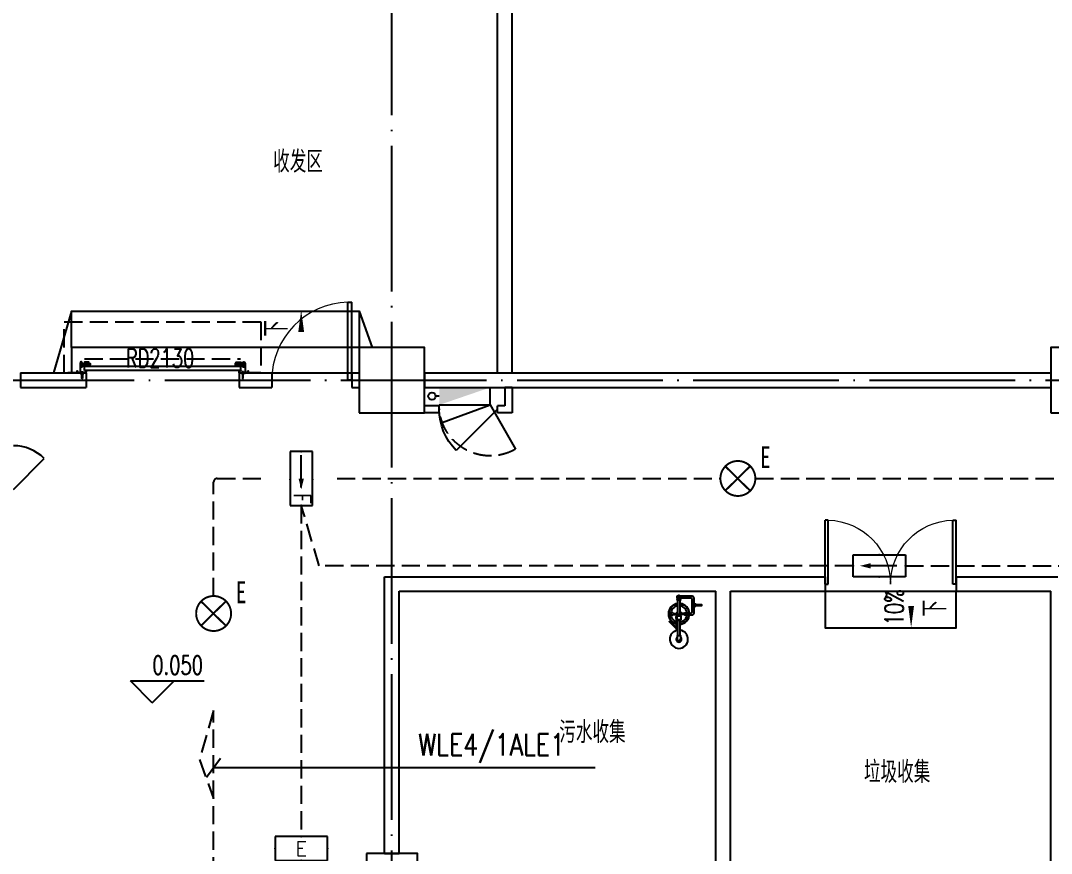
# Model space of a CAD drawing. Extents: x -621157 to 1764546, y -106808 to 741893.
# Drawn here: x 6281 to 20441, y 3500 to 14939 of the extents above; entities that cross this region are included whole.
import ezdxf
from ezdxf.enums import TextEntityAlignment as Align

# ---------------------------------------------------------------- set-up
doc = ezdxf.new("R2010")
doc.units = 0
doc.header["$LTSCALE"] = 1000
doc.header["$MEASUREMENT"] = 0
for name, pattern in [('DASH', [0.35, 0.25, -0.1]), ('XREF-A-101-平面图_t3$0$DASH', [0.35, 0.25, -0.1]), ('XREF-A-101-平面图_t3$0$DOTE', [2.42, 2, -0.2, 0.02, -0.2])]:
    doc.linetypes.add(name, pattern=pattern)
for name, color, linetype in [('0-底图', 7, 'Continuous'), ('EQUIP-照明', 3, 'Continuous'), ('SIG_TEXT', 2, 'Continuous'), ('TEL_TEXT', 7, 'Continuous'), ('WIRE-应急', 4, 'DASH'), ('WIRE-照明', 4, 'Continuous'), ('XREF-A-101-平面图_t3$0$1212121', 8, 'Continuous'), ('XREF-A-101-平面图_t3$0$A-COLUMN', 8, 'Continuous'), ('XREF-A-101-平面图_t3$0$A-DIM_ELEV', 8, 'Continuous'), ('XREF-A-101-平面图_t3$0$A-DOTE', 8, 'Continuous'), ('XREF-A-101-平面图_t3$0$A-GROUND', 8, 'Continuous'), ('XREF-A-101-平面图_t3$0$A-LEAD-AROW', 8, 'Continuous'), ('XREF-A-101-平面图_t3$0$A-ROOM-CH', 8, 'Continuous'), ('XREF-A-101-平面图_t3$0$A-WALL', 8, 'Continuous'), ('XREF-A-101-平面图_t3$0$A-WINDOW', 8, 'Continuous'), ('XREF-A-101-平面图_t3$0$I-WALL-GYPSUM', 8, 'Continuous'), ('XREF-A-101-平面图_t3$0$P-EQUIPMENT', 8, 'Continuous'), ('XREF-A-101-平面图_t3$0$win-kq', 8, 'Continuous'), ('XREF-A-101-平面图_t3$0$WINDOW_TEXT', 8, 'Continuous'), ('XREF-A-101-平面图_t3$0$家具-实验室家具', 8, 'Continuous'), ('XREF-A-101-平面图_t3$0$水-尺寸', 8, 'Continuous'), ('设备-照明', 3, 'Continuous')]:
    doc.layers.add(name, color=color, linetype=linetype)
doc.styles.add('_TEL_DIM', font='SIMPLEX', dxfattribs={"width": 0.8, "height": 3.5, "bigfont": 'HZTXT'})
doc.styles.add('DIM_FONT', font='ROMANS', dxfattribs={"width": 0.8, "bigfont": 'HZDXC'})
doc.styles.get("Standard").update_dxf_attribs({"font": 'romans.shx', "bigfont": 'HZDXC.SHX'})
doc.styles.add('STYLE1', font='simhei.ttf')
doc.styles.add('XREF-A-101-平面图_t3$0$-HZDXCROMANS', font='ROMANS.shx', dxfattribs={"bigfont": 'HZDXC.shx'})
doc.styles.add('XREF-A-101-平面图_t3$0$A-STANDARD', font='SIMPLEX', dxfattribs={"bigfont": 'GBCBIG'})
doc.styles.add('XREF-A-101-平面图_t3$0$A-WIN-LABEL', font='SIMPLEX', dxfattribs={"bigfont": 'GBCBIG'})
doc.dimstyles.get("Standard").update_dxf_attribs({"dimscale": 100, "dimtxt": 3.5, "dimasz": 1, "dimexe": 2.5, "dimexo": 3, "dimgap": 1.5, "dimtad": 1, "dimdec": 0, "dimzin": 0, "dimdsep": 46, "dimtxsty": 'Standard', "dimblk": 'ARCHTICK', "dimcen": 0.09, "dimadec": 0, "dimazin": 0, "dimtfac": 1, "dimtdec": 0, "dimtix": 1, "dimtmove": 2, "dimatfit": 3, "dimfxl": 0, "dimtolj": 1, "dimtzin": 0, "dimarcsym": 0})

# ---------------------------------------------------------------- blocks, each defined once
blk = doc.blocks.new('XREF-A-101-平面图_t3$0$轴网')
at = {"layer": 'XREF-A-101-平面图_t3$0$A-DOTE', "linetype": 'XREF-A-101-平面图_t3$0$DOTE'}
for p, q in [((9500, -3300), (9500, 43300)), ((-3300, 10000), (69800, 10000))]:
    blk.add_line(p, q, dxfattribs=at)
blk = doc.blocks.new('XREF-A-101-平面图_t3$0$ROOM')
at = {"layer": 'XREF-A-101-平面图_t3$0$A-ROOM-CH', "style": 'XREF-A-101-平面图_t3$0$-HZDXCROMANS', "width": 0.6}
for tag, p in [('中文房间名称', (0, -1000)), ('英文房间名称', (0, -1500))]:
    blk.add_attdef(tag, text='', height=300, dxfattribs=at).set_placement(p, align=Align.CENTER)
blk = doc.blocks.new('XREF-A-101-平面图_t3$0$柱网1F')
at = {"layer": 'XREF-A-101-平面图_t3$0$A-COLUMN'}
for points in [[(9050, -30450), (9950, -30450), (9950, -29550), (9050, -29550)], [(18550, -30450), (19450, -30450), (19450, -29550), (18550, -29550)], [(9150, -36500), (9150, -37200), (9850, -37200), (9850, -36500)]]:
    blk.add_lwpolyline(points, close=True, dxfattribs=at)
blk = doc.blocks.new('XREF-A-101-平面图_t3$0$TYHGDGV(26)')
at = {"color": 0, "linetype": 'XREF-A-101-平面图_t3$0$DASH', "extrusion": (0, 0, -1)}
blk.add_line((82929, 11046), (85074, 11046), dxfattribs=at)
at = {"layer": 'XREF-A-101-平面图_t3$0$win-kq'}
for p, q in [((82897, 11318), (82894, 11314)), ((82897, 11318), (82901, 11314)), ((85106, 11318), (85102, 11314)), ((85106, 11318), (85109, 11314)), ((82898, 11127), (82927, 11127)), ((82898, 11111), (82927, 11111)), ((82927, 11140), (82991, 11140)), ((82927, 11130), (82991, 11130)), ((82927, 11107), (82991, 11107)), ((85076, 11140), (85012, 11140)), ((85076, 11130), (85012, 11130)), ((85076, 11107), (85012, 11107)), ((85105, 11127), (85076, 11127)), ((85105, 11111), (85076, 11111))]:
    blk.add_line(p, q, dxfattribs=at)
at = {"layer": 'XREF-A-101-平面图_t3$0$win-kq', "linetype": 'XREF-A-101-平面图_t3$0$DASH'}
blk.add_line((85052, 11238), (85292, 11238), dxfattribs=at)
blk.add_lwpolyline([(82952, 11238), (82652, 11238), (82652, 10538), (85352, 10538), (85352, 11238), (85052, 11238)], dxfattribs=at)
at = {"layer": 'XREF-A-101-平面图_t3$0$win-kq'}
for points in [[(82834, 11210), (82834, 11221, 1), (82827, 11221), (82827, 11210), (82827, 11232, -0.414214), (82832, 11238), (82946, 11238, -0.414214), (82952, 11232), (82952, 11214), (82952, 11221, 1), (82941, 11221), (82941, 11214)], [(85169, 11210), (85169, 11221, -1), (85177, 11221), (85177, 11210), (85177, 11232, 0.414214), (85171, 11238), (85057, 11238, 0.414214), (85052, 11232), (85052, 11214), (85052, 11221, -1), (85062, 11221), (85062, 11214)]]:
    blk.add_lwpolyline(points, format="xyb", dxfattribs=at)
for points in [[(82899, 11101), (82893, 11092), (82886, 11088), (82884, 11088), (82876, 11092), (82868, 11115), (82868, 11156), (82898, 11156), (82898, 11146), (82898, 11156), (82868, 11156), (82868, 11238)], [(82920, 11248), (82873, 11238)], [(82920, 11238), (82873, 11248)], [(82894, 11314), (82894, 11238), (82901, 11238), (82901, 11314)], [(82927, 11203), (82927, 11200), (82931, 11197), (82931, 11152), (82927, 11150), (82927, 11146), (85076, 11146), (85076, 11150), (85072, 11152), (85072, 11197), (85076, 11200), (85076, 11203), (82927, 11203)], [(82946, 11221), (82946, 11212), (82952, 11212), (82952, 11205), (82941, 11205), (82941, 11212), (82946, 11212), (82946, 11221)], [(85057, 11221), (85057, 11212), (85052, 11212), (85052, 11205), (85062, 11205), (85062, 11212), (85057, 11212), (85057, 11221)], [(85131, 11248), (85083, 11238)], [(85131, 11238), (85083, 11248)], [(85109, 11314), (85109, 11238), (85102, 11238), (85102, 11314)], [(85104, 11101), (85110, 11092), (85117, 11088), (85120, 11088), (85127, 11092), (85136, 11115), (85136, 11156), (85106, 11156), (85106, 11146), (85106, 11156), (85136, 11156), (85136, 11238)], [(82878, 11106), (82874, 11106), (82874, 11131), (82878, 11131)], [(82892, 11107), (82898, 11107), (82898, 11130), (82892, 11130)], [(82991, 11146), (82991, 11090), (82927, 11090), (82927, 11146)], [(82991, 11111), (83006, 11111), (83006, 11127), (82991, 11127)], [(85012, 11111), (84998, 11111), (84998, 11127), (85012, 11127)], [(85012, 11146), (85012, 11090), (85076, 11090), (85076, 11146)], [(85111, 11107), (85105, 11107), (85105, 11130), (85111, 11130)], [(85126, 11106), (85129, 11106), (85129, 11131), (85126, 11131)]]:
    blk.add_lwpolyline(points, dxfattribs=at)
for points in [[(82920, 11248), (82920, 11238), (82873, 11238), (82873, 11248)], [(82877, 11233), (82918, 11233), (82918, 11238), (82877, 11238)], [(82887, 11233), (82909, 11233), (82909, 11230), (82887, 11230)], [(82888, 11223), (82907, 11223), (82907, 11230), (82888, 11230)], [(85083, 11248), (85083, 11238), (85131, 11238), (85131, 11248)], [(85126, 11233), (85085, 11233), (85085, 11238), (85126, 11238)], [(85117, 11233), (85095, 11233), (85095, 11230), (85117, 11230)], [(85115, 11223), (85096, 11223), (85096, 11230), (85115, 11230)]]:
    blk.add_lwpolyline(points, close=True, dxfattribs=at)
for points in [[(82878, 11098), (82878, 11139, -1), (82892, 11139), (82892, 11098, -1)], [(85126, 11098), (85126, 11139, 1), (85111, 11139), (85111, 11098, 1)]]:
    blk.add_lwpolyline(points, format="xyb", close=True, dxfattribs=at)
blk = doc.blocks.new('_ArchTick')
at = {"color": 0, "linetype": 'ByBlock', "const_width": 0.4}
blk.add_lwpolyline([(-0.5, -0.5), (0.5, 0.5)], dxfattribs=at)
blk = doc.blocks.new('*D25423')
at = {"layer": 'Defpoints', "color": 0}
blk.add_point((0, 0), dxfattribs=at)
blk.add_point((0, 0), dxfattribs=at)
blk.add_point((0, 0), dxfattribs=at)
blk.add_point((0, 0), dxfattribs=at)
at = {"layer": 'XREF-A-101-平面图_t3$0$水-尺寸', "color": 0, "linetype": 'ByBlock', "lineweight": -2}
blk.add_line((0, 300), (0, 250), dxfattribs=at)
blk.add_line((0, 300), (0, 250), dxfattribs=at)
blk.add_arc((0, 0), 0, 180, 180, dxfattribs=at)
at = {"layer": 'XREF-A-101-平面图_t3$0$水-尺寸', "color": 0, "linetype": 'ByBlock', "lineweight": -2, "xscale": 100, "yscale": 100, "zscale": 100}
for rotation in [90, 90.00000000000001]:
    blk.add_blockref('_ArchTick', (0, 0), dxfattribs=dict(at, rotation=rotation))
at = {"layer": 'XREF-A-101-平面图_t3$0$水-尺寸', "color": 0, "insert": (0, 0), "char_height": 350, "attachment_point": 5}
blk.add_mtext('\\A1;0%%d', dxfattribs=at)
blk = doc.blocks.new('XREF-A-101-平面图_t3$0$Shower_plan')
at = {"layer": 'XREF-A-101-平面图_t3$0$1212121'}
for p, q in [((-20, -112), (-20, -94)), ((-16, -314), (-16, -120)), ((16, -314), (16, -120)), ((20, -112), (20, -94)), ((164, -90), (164, -66)), ((184, -114), (208, -114)), ((184, -274), (208, -274)), ((212, -177), (208, -177)), ((212, -199), (208, -199)), ((215, -184), (220, -184)), ((215, -193), (220, -193)), ((-94, -290), (-90, -290)), ((-75, -301), (-18, -302)), ((-75, -315), (-22, -315)), ((-34, -355), (-31, -355)), ((-34, -361), (-31, -361)), ((-16, -607), (-16, -396)), ((16, -607), (16, -396)), ((75, -302), (17, -302)), ((75, -316), (22, -316)), ((94, -327), (90, -327)), ((160, -297), (160, -321))]:
    blk.add_line(p, q, dxfattribs=at)
for points in [[(-22, -120), (-22, -112), (22, -112), (22, -120)], [(-37, -500), (-34, -500), (-34, -346), (-37, -346)], [(24, -388), (-24, -388), (-24, -338), (-22, -336), (22, -336), (24, -338)]]:
    blk.add_lwpolyline(points, close=True, dxfattribs=at)
for points in [[(143, -321), (184, -321, 0.414214), (208, -297), (208, -90, 0.414214), (184, -66), (23, -66)], [(143, -297), (160, -297, 0.414214), (184, -273), (184, -114, 0.414214), (160, -90), (23, -90)], [(-16, -530), (-128, -419, -1), (-122, -414)], [(-122, -414), (-53, -483, -1)], [(-111, -308, -0.092425), (-109, -301, -0.095768), (-106, -295, -0.100909), (-101, -292, -0.104872), (-94, -290, -0.001591), (-94, -290, -0.100909)], [(-93, -325, -0.034962), (-95, -325, -0.104872), (-101, -324, -0.100909), (-106, -320, -0.095768), (-110, -314, -0.092425), (-111, -308, -0.092425)], [(-37, -349, 0.153738), (-38, -347), (-43, -347, 0.078248), (-44, -349), (-44, -364, 0.153738), (-43, -367), (-38, -367, 0.153738), (-37, -364)], [(-23, -388), (-23, -395, 0.154019), (-19, -396), (19, -396, 0.154019), (23, -395), (23, -388)], [(92, -292, -0.034962), (94, -292, -0.104872), (100, -293, -0.100909), (106, -297, -0.095768), (109, -303, -0.092425), (110, -310, -0.092425)], [(110, -310, -0.092425), (109, -316, -0.095768), (105, -322, -0.100909), (100, -326, -0.104872), (94, -327, -0.001591), (94, -327, -0.100909)], [(-37, -491), (-54, -491, -1), (-54, -483), (-37, -483)], [(-45, -491), (-16, -519, -1)]]:
    blk.add_lwpolyline(points, format="xyb", dxfattribs=at)
for points in [[(212, -177), (214, -177), (215, -179), (215, -198), (214, -199)], [(212, -199), (214, -199), (215, -198), (215, -179), (214, -177)], [(-24, -371), (-31, -371), (-31, -346), (-24, -346)], [(-22, -336), (-22, -314), (22, -314), (22, -336)], [(-34, -491), (-28, -491), (-28, -483), (-34, -483)], [(-31, -657), (-20, -637)], [(20, -637), (31, -657), (16, -684), (-16, -684), (-31, -657)]]:
    blk.add_lwpolyline(points, dxfattribs=at)
for points in [[(221, -201), (229, -201, 0.414214), (231, -199), (231, -194, -0.414214), (232, -193), (313, -193, 0.414214), (313, -192), (313, -185, 0.414214), (313, -184), (232, -184, -0.414214), (231, -183), (231, -177, 0.414214), (229, -176), (221, -176, 0.414214), (220, -177), (220, -199, 0.414214)], [(-106, -308, -0.092425), (-105, -301, -0.095768), (-102, -295, -0.100909), (-96, -292, -0.104872), (-90, -290, -0.104872), (-84, -292, -0.100909), (-79, -296, -0.095768), (-75, -301, -0.092425), (-74, -308, -0.092425), (-75, -315, -0.095768), (-79, -320, -0.100909), (-84, -324, -0.104872), (-90, -325, -0.104872), (-97, -324, -0.100909), (-102, -320, -0.095768), (-105, -314, -0.092425)], [(106, -310, -0.092425), (105, -316, -0.095768), (101, -322, -0.100909), (96, -326, -0.104872), (90, -327, -0.104872), (84, -325, -0.100909), (78, -322, -0.095768), (75, -316, -0.092425), (74, -309, -0.092425), (75, -303, -0.095768), (78, -297, -0.100909), (84, -293, -0.104872), (90, -292, -0.104872), (96, -293, -0.100909), (101, -297, -0.095768), (105, -303, -0.092425)], [(-20, -657), (-20, -607), (20, -607), (20, -657, -1)]]:
    blk.add_lwpolyline(points, format="xyb", close=True, dxfattribs=at)
for centre, radius in [((0, -78), 26.3), ((0, -78), 16.4), ((-60, -481), 3.91)]:
    blk.add_circle(centre, radius, dxfattribs=at)
for centre, radius, start, end in [((0, -309), 144, 96.5663, 263.4343), ((0, -309), 139, 96.804, 263.1966), ((0, -309), 111, 98.3801, 261.6205), ((0, -309), 36, 116.7475, 168.6934), ((0, -309), 144, 276.5663, 83.4343), ((0, -309), 139, 276.804, 83.1966), ((0, -309), 111, 278.6256, 81.375), ((0, -309), 36, 10.3072, 62.4104), ((0, -309), 36, 190.3072, 231.764), ((0, -309), 18.8, 149.7809, 195.9711), ((0, -309), 18.8, 344.0295, 27.2237), ((0, -309), 36, 308.7702, 348.6934), ((0, -657), 125, 97.5816, 82.419), ((0, -657), 37.5, 121.3804, 58.6121)]:
    blk.add_arc(centre, radius, start, end, dxfattribs=at)
blk = doc.blocks.new('XREF-A-101-平面图_t3$0$G$C45C07046')
at = {"layer": 'XREF-A-101-平面图_t3$0$家具-实验室家具', "color": 252, "rotation": 1.293952563271051e-08}
blk.add_blockref('XREF-A-101-平面图_t3$0$Shower_plan', (113443, 7098), dxfattribs=at)
blk = doc.blocks.new('XREF-A-101-平面图_t3$0$DOOR2DLIB$SYSLIB$00000108')
at = {"color": 0}
for p, q in [((-0.5, 0), (-0.5, 0.4875)), ((-0.475, 0.4875), (-0.5, 0.4875)), ((-0.475, 0), (-0.475, 0.4875)), ((0.475, 0), (0.475, 0.4875)), ((0.475, 0.4875), (0.5, 0.4875)), ((0.5, 0), (0.5, 0.4875)), ((-0.5, 0), (-0.475, 0)), ((0.5, 0), (0.475, 0))]:
    blk.add_line(p, q, dxfattribs=at)
at = {"color": 0, "lineweight": 13}
for centre, start, end in [((-0.4875, 0), 0, 88.53072), ((0.4875, 0), 91.46928, 180)]:
    blk.add_arc(centre, 0.4875, start, end, dxfattribs=at)
blk = doc.blocks.new('XREF-A-101-平面图_t3$0$DOOR2DLIB$SYSLIB$00000107')
at = {"color": 0}
for p, q in [((0.45, 0.975), (0.5, 0.975)), ((0.45, 0), (0.45, 0.975)), ((0.5, 0), (0.5, 0.975)), ((0.5, 0), (0.45, 0))]:
    blk.add_line(p, q, dxfattribs=at)
at = {"color": 0, "lineweight": 13}
blk.add_arc((0.475, 0), 0.975, 91.4693, 180, dxfattribs=at)
blk = doc.blocks.new('XREF-A-101-平面图_t3$0$DOOR2DLIB$SYSLIB$00000101')
at = {"color": 0}
blk.add_line((0.5, 0), (-0.207, 0.707), dxfattribs=at)
blk.add_arc((0.5, 0), 1, 135, 180, dxfattribs=at)
blk = doc.blocks.new('HC002633132082')
at = {"layer": 'EQUIP-照明', "color": 0, "linetype": 'Continuous', "const_width": 0.267}
blk.add_lwpolyline([(-2.37, 0, 1), (2.43, 0, 1)], format="xyb", close=True, dxfattribs=at)
for points in [[(-1.7, 1.67), (1.7, -1.67)], [(-1.7, -1.67), (-1.7, -1.67), (1.7, 1.67)]]:
    blk.add_lwpolyline(points, dxfattribs=at)
at = {"layer": 'EQUIP-照明', "color": 0}
blk.add_point((0, 0), dxfattribs=at)
at = {"color": 0, "width": 0.7}
blk.add_attdef('PSFHATT', (4.48, -2.4), '', height=0.025, dxfattribs=at)
at = {"layer": 'EQUIP-照明', "color": 0, "style": 'STYLE1', "width": 0.7}
blk.add_text('E', height=3, dxfattribs=at).set_placement((3.81, 1.42), align=Align.CENTER)
at = {"layer": 'EQUIP-照明', "color": 0, "style": '_TEL_DIM', "flags": 1}
blk.add_attdef('A', text='', height=0.0001, dxfattribs=at).set_placement((0.03, 0), align=Align.MIDDLE_CENTER)
blk = doc.blocks.new('HC002649110740')
at = {"layer": 'EQUIP-照明', "color": 0}
for p, q in [((3.6, 3.3), (-3.6, 3.3)), ((-3.6, 3.3), (-3.6, 0)), ((3.6, 0), (3.6, 3.3)), ((-3.6, 0), (3.6, 0))]:
    blk.add_line(p, q, dxfattribs=at)
for p in [(0, 3.3), (-3.6, 1.65), (3.6, 1.65), (0, 0)]:
    blk.add_point(p, dxfattribs=at)
at = {"color": 0, "width": 0.7}
blk.add_attdef('PSFHATT', (9.31, 0), '', height=0.025, dxfattribs=at)
at = {"layer": 'EQUIP-照明', "color": 0, "style": '_TEL_DIM'}
blk.add_attdef('$TEXT$', text='', height=2, dxfattribs=at).set_placement((0, 1.65), align=Align.MIDDLE_CENTER)
at = {"layer": 'EQUIP-照明', "color": 0, "style": '_TEL_DIM', "flags": 1}
blk.add_attdef('A', text='', height=0.0001, dxfattribs=at).set_placement((0, 0), align=Align.MIDDLE_CENTER)
blk = doc.blocks.new('HC002631130701')
at = {"layer": 'WIRE-照明', "color": 0}
for p, q in [((-3.6, 3), (3.6, 3)), ((-3.6, 0), (-3.6, 3)), ((3.6, 3), (3.6, 0)), ((-2.4, 1.5), (1.2, 1.5)), ((3.6, 0), (-3.6, 0))]:
    blk.add_line(p, q, dxfattribs=at)
for p in [(0, 3), (-3.6, 1.5), (3.6, 1.5), (0, 0)]:
    blk.add_point(p, dxfattribs=at)
blk.add_solid([(1.2, 1.86), (2.64, 1.5), (1.2, 1.14)], dxfattribs=at)
at = {"color": 0, "width": 0.7}
blk.add_attdef('PSFHATT', (3.62, 0), '', height=0.025, dxfattribs=at)
at = {"layer": 'TEL_TEXT', "color": 0, "style": '_TEL_DIM', "flags": 1}
blk.add_attdef('A', text='', height=0.0001, dxfattribs=at).set_placement((0, 3), align=Align.MIDDLE_CENTER)
blk = doc.blocks.new('$Equip$00002831')
at = {"color": 3, "linetype": 'Continuous'}
for p, q in [((0.699, 0.292), (-0.701, 0.292)), ((-0.701, 0.292), (-0.701, -0.292)), ((0.699, -0.292), (0.699, 0.292)), ((0.233, -0.001), (-0.608, -0.001)), ((-0.701, -0.292), (0.699, -0.292))]:
    blk.add_line(p, q, dxfattribs=at)
for p in [(0.027, 0.292), (-0.701, 0), (0.699, 0), (0.027, -0.292)]:
    blk.add_point(p, dxfattribs=at)
blk.add_solid([(0, -0.071), (0.28, -0.001), (0, 0.069)], dxfattribs=at)
at = {"color": 3, "linetype": 'Continuous', "width": 0.8}
blk.add_text('F', height=0.438, dxfattribs=at).set_placement((0.382, -0.193))
at = {"color": 3, "linetype": 'Continuous', "style": '_TEL_DIM', "flags": 1}
blk.add_attdef('A', text='', height=0.00002, dxfattribs=at).set_placement((0.027, 0.292), align=Align.MIDDLE_CENTER)
blk = doc.blocks.new('XREF-A-101-平面图_t3$0$单出口消火栓新')
for p, q in [((-240, 700), (-846.2, 1050)), ((-479.4, 42.2), (-240, 700)), ((-240, 0), (-240, 700)), ((-240, 700), (0, 700))]:
    blk.add_line(p, q)
at = {"color": 0, "linetype": 'XREF-A-101-平面图_t3$0$DASH'}
blk.add_arc((-240, 700), 700, 150, 270, dxfattribs=at)
blk.add_solid([(-240, 0), (0, 0), (0, 700)])
at = {"layer": 'XREF-A-101-平面图_t3$0$水-尺寸', "linetype": 'ByBlock'}
dim = blk.add_angular_dim_3p(base=(0, 0), center=(0, 0), p1=(0, 0), p2=(0, 0), dimstyle='Standard', dxfattribs=at)
dim.commit()
dim.dimension.update_dxf_attribs({"geometry": '*D25423', "text_midpoint": (0, 0)})
blk = doc.blocks.new('*U25256')
at = {"layer": 'XREF-A-101-平面图_t3$0$P-EQUIPMENT', "color": 10}
blk.add_line((0, 120), (50, 120), dxfattribs=at)
at = {"layer": 'XREF-A-101-平面图_t3$0$P-EQUIPMENT'}
blk.add_circle((100, 120), 50, dxfattribs=at)
at = {"layer": 'XREF-A-101-平面图_t3$0$P-EQUIPMENT', "xscale": -1, "rotation": 90}
blk.add_blockref('XREF-A-101-平面图_t3$0$单出口消火栓新', (0, 0), dxfattribs=at)
blk = doc.blocks.new('XREF-A-101-平面图_t3$0$G$C156FCA62')
at = {"layer": 'XREF-A-101-平面图_t3$0$P-EQUIPMENT', "rotation": 180}
blk.add_blockref('*U25256', (10150, 9900), dxfattribs=at)
blk = doc.blocks.new('*U25374')
at = {"layer": 'XREF-A-101-平面图_t3$0$P-EQUIPMENT', "color": 10}
blk.add_line((0, 120), (50, 120), dxfattribs=at)
at = {"layer": 'XREF-A-101-平面图_t3$0$P-EQUIPMENT'}
blk.add_circle((100, 120), 50, dxfattribs=at)
at = {"layer": 'XREF-A-101-平面图_t3$0$P-EQUIPMENT', "xscale": -1, "rotation": 90}
blk.add_blockref('XREF-A-101-平面图_t3$0$单出口消火栓新', (0, 0), dxfattribs=at)
blk = doc.blocks.new('XREF-A-101-平面图_t3$0$G$C646F86AA')
at = {"layer": 'XREF-A-101-平面图_t3$0$P-EQUIPMENT', "rotation": 180}
blk.add_blockref('*U25374', (10150, 9900), dxfattribs=at)
blk = doc.blocks.new('XREF-A-101-平面图_t3')
at = {"layer": 'XREF-A-101-平面图_t3$0$A-DIM_ELEV'}
for p, q in [((206207, 5569), (205907, 5869)), ((205907, 5869), (206920, 5869)), ((206207, 5569), (206507, 5869))]:
    blk.add_line(p, q, dxfattribs=at)
at = {"layer": 'XREF-A-101-平面图_t3$0$A-GROUND'}
for points in [[(205100, 10950), (204850, 10100)], [(205100, 10450), (205100, 10950), (209050, 10950), (209050, 10450)], [(209050, 10950), (209229, 10450)], [(209050, 10450), (205300, 10450), (205100, 10450), (205100, 10100)], [(215450, 7100), (215450, 6600), (217250, 6600), (217250, 7100)]]:
    blk.add_lwpolyline(points, dxfattribs=at)
at = {"layer": 'XREF-A-101-平面图_t3$0$A-LEAD-AROW'}
for points in [[(208254, 10464, 0, 0, 0), (208254, 10964, 0, 80, 0), (208254, 10664, 0, 0, 0)], [(216633, 7100, 0, 0, 0), (216633, 6600, 0, 80, 0), (216633, 6900, 0, 0, 0)]]:
    blk.add_lwpolyline(points, format="xyseb", dxfattribs=at)
at = {"layer": 'XREF-A-101-平面图_t3$0$A-WALL'}
for p, q in [((210950, 10100), (210950, 15900)), ((211150, 10100), (211150, 15900)), ((204400, 10100), (205300, 10100)), ((204400, 10100), (204400, 9900)), ((207400, 10100), (207850, 10100)), ((208950, 10100), (209050, 10100)), ((209050, 10100), (209050, 9900)), ((209950, 10100), (218550, 10100)), ((209950, 10100), (209950, 9900)), ((210950, 10100), (211150, 10100)), ((218550, 10100), (218550, 9900)), ((204400, 9900), (205300, 9900)), ((207400, 9900), (207850, 9900)), ((208950, 9900), (209050, 9900)), ((209950, 9900), (218550, 9900)), ((209400, 3500), (209400, 7300)), ((209400, 7300), (214050, 7300)), ((214050, 7300), (215450, 7300)), ((217250, 7300), (218650, 7300)), ((209600, 3500), (209600, 7100)), ((209600, 7100), (213950, 7100)), ((213950, 1900), (213950, 7100)), ((214150, 7100), (215450, 7100)), ((214150, 1900), (214150, 7100)), ((217250, 7100), (218550, 7100)), ((218550, -100), (218550, 7100)), ((209400, 3500), (209600, 3500))]:
    blk.add_line(p, q, dxfattribs=at)
for points in [[(205300, 10100), (205300, 9900)], [(207400, 10100), (207400, 9900)], [(207850, 10100), (207850, 9900)], [(208950, 10100), (208950, 9900)], [(215450, 7300), (215450, 7100)], [(217250, 7300), (217250, 7100)]]:
    blk.add_lwpolyline(points, dxfattribs=at)
at = {"layer": 'XREF-A-101-平面图_t3$0$A-WINDOW'}
for p, q in [((205300, 10100), (205300, 9900)), ((207400, 10100), (207400, 9900)), ((207850, 10100), (208950, 10100)), ((215450, 7100), (217250, 7100))]:
    blk.add_line(p, q, dxfattribs=at)
at = {"layer": 'XREF-A-101-平面图_t3$0$I-WALL-GYPSUM'}
for p, q in [((211050, 9900), (211050, 9650)), ((211150, 9900), (211050, 9900)), ((211150, 9900), (211150, 9550)), ((210150, 9650), (209950, 9650)), ((209950, 9550), (209950, 9650)), ((211050, 9650), (210950, 9650)), ((210150, 9550), (209950, 9550)), ((211150, 9550), (210950, 9550))]:
    blk.add_line(p, q, dxfattribs=at)
for points in [[(210150, 9550), (210150, 9650)], [(210950, 9550), (210950, 9650)]]:
    blk.add_lwpolyline(points, dxfattribs=at)
for name, p in [('XREF-A-101-平面图_t3$0$G$C156FCA62', (200000, 0)), ('XREF-A-101-平面图_t3$0$G$C646F86AA', (200000, 0)), ('XREF-A-101-平面图_t3$0$G$C646F86AA', (200000, 0)), ('XREF-A-101-平面图_t3$0$G$C45C07046', (100000, 0))]:
    blk.add_blockref(name, p)
at = {"layer": 'XREF-A-101-平面图_t3$0$A-COLUMN'}
blk.add_blockref('XREF-A-101-平面图_t3$0$柱网1F', (200000, 40000), dxfattribs=at)
at = {"layer": 'XREF-A-101-平面图_t3$0$A-DOTE'}
blk.add_blockref('XREF-A-101-平面图_t3$0$轴网', (200000, 0), dxfattribs=at)
at = {"layer": 'XREF-A-101-平面图_t3$0$A-ROOM-CH'}
ref = blk.add_blockref('XREF-A-101-平面图_t3$0$ROOM', (208211, 13852), dxfattribs=at)
ref.add_attrib('中文房间名称', '收发区', dxfattribs={"height": 300, "style": 'XREF-A-101-平面图_t3$0$-HZDXCROMANS', "width": 0.8}).set_placement((208211, 12852), align=Align.CENTER)
ref = blk.add_blockref('XREF-A-101-平面图_t3$0$ROOM', (212255, 6015), dxfattribs=at)
ref.add_attrib('中文房间名称', '污水收集', dxfattribs={"height": 300, "style": 'XREF-A-101-平面图_t3$0$-HZDXCROMANS', "width": 0.8}).set_placement((212255, 5015), align=Align.CENTER)
ref = blk.add_blockref('XREF-A-101-平面图_t3$0$ROOM', (216441, 5468), dxfattribs=dict(at, xscale=-1))
ref.add_attrib('中文房间名称', '垃圾收集', dxfattribs={"height": 300, "style": 'XREF-A-101-平面图_t3$0$-HZDXCROMANS', "width": 0.8}).set_placement((216441, 4468), align=Align.CENTER)
at = {"layer": 'XREF-A-101-平面图_t3$0$A-WINDOW'}
for name, p, xscale, yscale, zscale in [('XREF-A-101-平面图_t3$0$DOOR2DLIB$SYSLIB$00000107', (208400, 10000), 1100, 1100, 1100), ('XREF-A-101-平面图_t3$0$DOOR2DLIB$SYSLIB$00000108', (216350, 7200), -1800, 1800, -1800)]:
    blk.add_blockref(name, p, dxfattribs=dict(at, xscale=xscale, yscale=yscale, zscale=zscale))
at = {"layer": 'XREF-A-101-平面图_t3$0$A-WINDOW', "xscale": -1, "rotation": 180.0000007843367}
blk.add_blockref('XREF-A-101-平面图_t3$0$TYHGDGV(26)', (122348, 21338), dxfattribs=at)
at = {"layer": 'XREF-A-101-平面图_t3$0$A-WINDOW'}
for p, xscale, yscale, zscale, rotation in [((210550, 9600), -800, 800, -800, 180), ((204300, 8800), 600, 600, 600, 270.0000000000008)]:
    blk.add_blockref('XREF-A-101-平面图_t3$0$DOOR2DLIB$SYSLIB$00000101', p, dxfattribs=dict(at, xscale=xscale, yscale=yscale, zscale=zscale, rotation=rotation))
at = {"layer": 'XREF-A-101-平面图_t3$0$A-DIM_ELEV', "color": 7, "style": 'XREF-A-101-平面图_t3$0$A-STANDARD', "width": 0.705882}
blk.add_text('0.050', height=255, dxfattribs=at).set_placement((206210, 5959))
at = {"layer": 'XREF-A-101-平面图_t3$0$A-LEAD-AROW', "color": 7, "style": 'XREF-A-101-平面图_t3$0$A-STANDARD'}
for p in [(208070, 10597), (217117, 6753)]:
    blk.add_text('下', height=320, rotation=90, dxfattribs=at).set_placement(p)
at = {"layer": 'XREF-A-101-平面图_t3$0$A-LEAD-AROW', "color": 7, "style": 'XREF-A-101-平面图_t3$0$A-STANDARD', "width": 0.705882}
blk.add_text('10%', height=255, rotation=90, dxfattribs=at).set_placement((216528, 6633))
at = {"layer": 'XREF-A-101-平面图_t3$0$WINDOW_TEXT', "style": 'XREF-A-101-平面图_t3$0$A-WIN-LABEL', "width": 0.705882}
blk.add_text('RD2130', height=255, dxfattribs=at).set_placement((205844, 10175))

msp = doc.modelspace()

# ---------------------------------------------------------------- block references
at = {"layer": '0-底图'}
msp.add_blockref('XREF-A-101-平面图_t3', (-198119, 0), dxfattribs=at)

# ---------------------------------------------------------------- next in the draw order: linework, layer by layer
at = {"layer": 'SIG_TEXT', "color": 2}
for points in [[(8835, 4547), (9025, 4808)], [(8930, 4678), (14173, 4678)]]:
    msp.add_lwpolyline(points, dxfattribs=at)
at = {"layer": 'WIRE-应急'}
msp.add_lwpolyline([(8932, 7035), (8932, 8600, -0.414214), (8982, 8650), (9607, 8650)], format="xyb", dxfattribs=at)
for points in [[(10627, 8650), (15894, 8650)], [(16374, 8650), (25394, 8650)], [(17716, 7450), (10383, 7450), (10136, 8280), (10136, 3730)], [(18436, 7450), (27321, 7450)], [(8930, 3200), (8930, 5462), (8736, 4790), (8930, 4253)]]:
    msp.add_lwpolyline(points, dxfattribs=at)

# ---------------------------------------------------------------- next in the draw order: block references
at = {"layer": 'EQUIP-照明', "xscale": 528.9785710454919, "yscale": 528.9785710454919, "zscale": 528.9785710454919, "rotation": 269.9999999999999}
msp.add_blockref('$Equip$00002831', (10136, 8649), dxfattribs=at)
at = {"layer": '设备-照明', "xscale": 100, "yscale": 100, "zscale": 100}
for p in [(16131, 8650), (8929, 6795)]:
    msp.add_blockref('HC002633132082', p, dxfattribs=at)
at = {"layer": '设备-照明', "xscale": 100, "yscale": 100, "zscale": 100, "rotation": 180}
msp.add_blockref('HC002631130701', (18076, 7600), dxfattribs=at)
at = {"layer": '设备-照明'}
ref = msp.add_blockref('HC002649110740', (10136, 3400), dxfattribs=dict(at, xscale=100, yscale=100, zscale=100))
ref.add_attrib('$TEXT$', 'E', dxfattribs={"layer": '0', "color": 0, "height": 200, "style": '_TEL_DIM'}).set_placement((10136, 3565), align=Align.MIDDLE_CENTER)

# ---------------------------------------------------------------- next in the draw order: texts
at = {"layer": 'SIG_TEXT', "color": 1, "style": 'DIM_FONT', "width": 0.8}
msp.add_text('WLE4/1ALE1', height=300, dxfattribs=at).set_placement((13760, 4843), align=Align.RIGHT)

doc.saveas('drawing.dxf')
